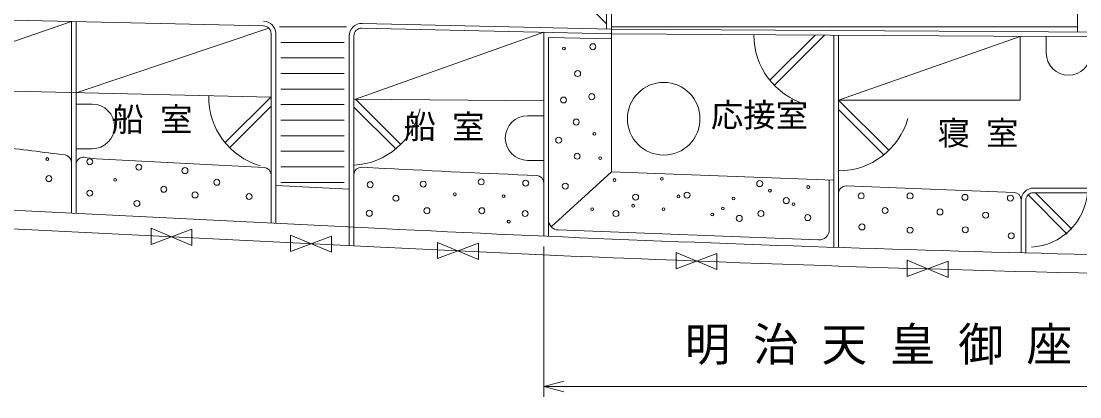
# Model space of a CAD drawing. Units: millimetres, scale not verified. Extents: x -51052 to 51048, y -29700 to 29700.
# Drawn here: x -30932 to -20720, y -10659 to -7039 of the extents above; entities that cross this region are included whole.
import ezdxf
from ezdxf.enums import TextEntityAlignment as Align

# ---------------------------------------------------------------- set-up
doc = ezdxf.new("R2010")
doc.units = ezdxf.units.MM
doc.header["$LTSCALE"] = 100
doc.linetypes.add('USER1', pattern=[50.8, 31.75, -6.35, 6.35, -6.35])
for name, color, linetype, lineweight in [('0-2_sunpou', 7, 'Continuous', 18), ('0-3_keijou', 7, 'Continuous', 18), ('0-5_text', 7, 'Continuous', 18), ('0-6_center', 7, 'USER1', 18), ('0-7_hachi', 7, 'Continuous', 18)]:
    doc.layers.add(name, color=color, linetype=linetype, lineweight=lineweight)
doc.styles.add('ＭＳ ゴシック', font='')
doc.styles.get('ＭＳ ゴシック').set_extended_font_data('MS Gothic')

msp = doc.modelspace()

# ---------------------------------------------------------------- linework, layer by layer
at = {"layer": '0-2_sunpou'}
for p, q in [((-25891.4, -9210.4), (-25891.4, -10659)), ((-25891.4, -10559), (-25698.3, -10507.2)), ((-25891.4, -10559), (-25698.3, -10610.7))]:
    msp.add_line(p, q, dxfattribs=at)
msp.add_lwpolyline([(-25891.4, -10559), (-18795.5, -10559), (-18988.7, -10507.2)], dxfattribs=at)
at = {"layer": '0-3_keijou'}
for p, q in [((-25286.3, -2872.2), (-25286.3, -7114)), ((-25236.3, -2871), (-25236.3, -8490.3)), ((-20741.1, -6103.4), (-20741.1, -7138.9)), ((-25286.3, -7063.6), (-25830.8, -6519.1)), ((-34444.7, -6950.8), (-28594.7, -7083.8)), ((-30446.4, -7041.7), (-30446.4, -8889.1)), ((-30401.4, -7042.7), (-30401.4, -8891.3)), ((-27644.7, -7105.4), (-25236.3, -7160.1)), ((-27643.7, -7060.4), (-25236.3, -7115.1)), ((-25891.4, -8596.9), (-25891.4, -7145.2)), ((-25236.7, -7115.1), (-18914.7, -7154.9)), ((-28521.4, -7158.8), (-28521.4, -8984.6)), ((-28476.4, -7158.8), (-28476.4, -8986.8)), ((-27766.4, -9202.3), (-27766.4, -7180.4)), ((-27721.4, -8517.1), (-27721.4, -7180.4)), ((-25846.4, -9112.4), (-25846.4, -7196.3)), ((-25846.4, -7196.3), (-25236.3, -7210.1)), ((-25236.3, -7160.1), (-18915, -7200.3)), ((-23273.6, -7173.2), (-23708.4, -7608)), ((-23181.7, -7173.2), (-23664.6, -7656.2)), ((-23091.4, -9217.7), (-23091.4, -7173.8)), ((-23046.4, -8697), (-23046.4, -7174.1)), ((-21044, -7189.5), (-21044, -7344.5)), ((-32366.4, -7683.3), (-28521.4, -7770.6)), ((-30401.4, -7838.5), (-30246.4, -7838.5)), ((-28521.4, -7766.8), (-28964.1, -8209.5)), ((-28521.4, -7858.7), (-28920.3, -8257.6)), ((-27721.4, -7789.6), (-25891.4, -7807.5)), ((-27706.8, -7789.8), (-27270.6, -8226)), ((-23046.4, -7799.1), (-22563.5, -8282)), ((-27721.4, -7867.1), (-27318.7, -8269.8)), ((-25891.4, -7950.2), (-26046.4, -7950.2)), ((-23046.4, -7891), (-22611.6, -8325.8)), ((-30401.4, -8268.5), (-30246.4, -8268.5)), ((-30205.1, -8364.9), (-28587.7, -8450.4)), ((-27426.3, -8458.2), (-27648, -8447.2)), ((-25891.4, -8380.2), (-26046.4, -8380.2)), ((-27721.4, -8517.1), (-27721.4, -9204.5)), ((-25818.5, -9020.4), (-25236.3, -8490.3)), ((-25236.3, -8490.3), (-23091.4, -8572.5)), ((-23136.4, -9047.3), (-23136.4, -8570.8)), ((-27766.4, -8656.6), (-28476.4, -8621.4)), ((-25891.4, -9110.4), (-25891.4, -8596.9)), ((-21353.8, -8689.2), (-22973.8, -8627.1)), ((-21166.4, -8646.8), (-19706.4, -8646.8)), ((-27455.1, -9037.5), (-33051.3, -8759.9)), ((-23046.4, -9219.2), (-23046.4, -8697)), ((-21286.4, -9271.1), (-21286.4, -8766.8)), ((-21241.4, -9272.3), (-21241.4, -8766.8)), ((-21218.2, -8712.5), (-20840.7, -9089.9)), ((-21166.4, -8691.8), (-19706.4, -8691.8)), ((-21146.9, -8691.8), (-20797, -9041.8)), ((-27464, -9217.3), (-33060.2, -8939.7)), ((-25750.3, -9051), (-23240.3, -9147.2))]:
    msp.add_line(p, q, dxfattribs=at)
msp.add_lwpolyline([(-23046.4, -7799.1), (-21296.4, -7799.1), (-21296.4, -7185.2)], dxfattribs=at)
for points in [[(-29678.2, -9190.6), (-29284.7, -9043.8), (-29284.7, -9199.8), (-29678.2, -9034.6)], [(-28332.4, -9257.4), (-27938.8, -9110.5), (-27938.8, -9266.5), (-28332.4, -9101.4)], [(-26914.9, -9326.6), (-26521.3, -9179.8), (-26521.3, -9335.8), (-26914.9, -9170.6)], [(-24615, -9424.2), (-24221.4, -9277.3), (-24221.4, -9433.3), (-24615, -9268.2)], [(-22384.7, -9499.5), (-21991.1, -9352.7), (-21991.1, -9508.7), (-22384.7, -9343.5)]]:
    msp.add_lwpolyline(points, close=True, dxfattribs=at)
for centre, radius in [((-25695.9, -7302.7), 13.6), ((-25417.1, -7285.1), 28.8), ((-25563.8, -7543.5), 28.8), ((-24733.7, -7979), 350), ((-25427.6, -7766.9), 28.8), ((-25700.1, -7798.3), 28.8), ((-25577.4, -8011.2), 28.8), ((-25746.7, -8185.7), 28.8), ((-25402.3, -8125.1), 13.6), ((-30679.3, -8367.5), 13.6), ((-30269.8, -8393.8), 28.8), ((-25568.5, -8340.4), 28.8), ((-25347.2, -8358.2), 13.6), ((-29796.9, -8445.3), 28.8), ((-29351.8, -8478.8), 28.8), ((-30664.4, -8555.9), 28.8), ((-30024.4, -8567.1), 13.6), ((-29043.9, -8591.6), 28.8), ((-26493.9, -8587.8), 28.8), ((-26064.5, -8599.9), 28.8), ((-25208, -8570.1), 13.6), ((-24751.7, -8558.2), 13.6), ((-23807.9, -8604.3), 28.8), ((-30269.8, -8696.1), 28.8), ((-29556, -8658.6), 28.8), ((-27564.8, -8615), 28.8), ((-27053.7, -8608.9), 28.8), ((-25683, -8628.7), 28.8), ((-23709, -8672), 13.6), ((-23339.1, -8637.6), 13.6), ((-29815.1, -8795.7), 28.8), ((-29254.2, -8713.4), 28.8), ((-28732.9, -8728.7), 28.8), ((-27316.8, -8744.9), 28.8), ((-26747.7, -8707.2), 13.6), ((-26278.2, -8725.5), 13.6), ((-25004.7, -8734.4), 28.8), ((-24591.3, -8727.1), 13.6), ((-24508.8, -8715.4), 28.8), ((-24060.6, -8747.8), 13.6), ((-23551.6, -8767.9), 28.8), ((-22828.4, -8722.7), 28.8), ((-22357.5, -8722.7), 28.8), ((-21827.9, -8736.5), 28.8), ((-21389.8, -8743.8), 28.8), ((-27573.8, -8890), 28.8), ((-27017.4, -8865.8), 28.8), ((-26487.9, -8865.8), 28.8), ((-26070.6, -8893), 28.8), ((-25423.8, -8850.6), 13.6), ((-25194.1, -8892.9), 28.8), ((-25028.6, -8816.9), 13.6), ((-24734.9, -8850.6), 13.6), ((-24163.9, -8844.2), 13.6), ((-23795.6, -8892.9), 28.8), ((-23481.6, -8802.9), 13.6), ((-22598.1, -8863.6), 28.8), ((-22068.5, -8877.3), 28.8), ((-21628.5, -8908.3), 28.8), ((-26228.6, -8970.5), 13.6), ((-24265, -8901.6), 13.6), ((-24004.8, -8939.1), 28.8), ((-23344.1, -8932.3), 28.8), ((-22821.6, -9021.6), 28.8), ((-22357.5, -9052.5), 28.8), ((-21824.4, -9049.1), 28.8), ((-21381, -9107.5), 28.8)]:
    msp.add_circle(centre, radius, dxfattribs=at)
for centre, radius, start, end in [((-28596.4, -7158.8), 120, 0, 88.69805), ((-28596.4, -7158.8), 75, 0, 88.69805), ((-27646.4, -7180.4), 120, 88.69805, 180), ((-27646.4, -7180.4), 75, 88.69805, 180), ((-23165.8, -7169.9), 698.8, 179.91114, 253.61373), ((-20829, -7344.5), 215, 180, 0), ((-28432.4, -7769.7), 690, 178.94609, 253.75112), ((-30246.4, -8053.5), 215, 270, 90), ((-27758.5, -7738.1), 690, 273.07577, 347.88081), ((-26046.4, -8165.2), 215, 90, 270), ((-23049.7, -7783.3), 698.8, 270.26722, 343.96981), ((-16704.5, 103755.6), 112930.4, 262.65119, 262.97923), ((-30516.4, -8397.5), 70, 360, 82.97923), ((-30331.4, -8420.1), 70, 83.07373, 180), ((-16704.5, 103755.6), 112930.4, 263.07373, 263.13398), ((-28591.4, -8520.3), 70, 360, 86.97213), ((-27651.4, -8517.1), 70, 87.15986, 180), ((-14402.7, 254058.9), 262840, 267.15986, 267.48021), ((-25961.4, -8596.9), 70, 0, 87.48021), ((-22976.4, -8697), 70, 87.80452, 180), ((-21166.4, -8766.8), 120, 90, 180), ((-21356.4, -8759.1), 70, 0, 87.80452), ((-21166.4, -8766.8), 75, 90, 180), ((-21217.8, -8643.2), 573.6, 273.0844, 355.14577), ((-25746.4, -8951.1), 100, 180, 267.80452), ((-14402.7, 254058.9), 263420, 267.15986, 269.37514), ((-23236.4, -9047.3), 100, 267.80452, 360), ((-14402.7, 254058.9), 263600, 267.15986, 270)]:
    msp.add_arc(centre, radius, start, end, dxfattribs=at)
at = {"layer": '0-6_center'}
for p, q in [((-32321.4, -7684.3), (-30446.4, -7041.7)), ((-30401.4, -7727.9), (-28542.8, -7106.4)), ((-27705.3, -7789.8), (-25891.4, -7145.2)), ((-23046.4, -7799.1), (-21296.4, -7185.2))]:
    msp.add_line(p, q, dxfattribs=at)
at = {"layer": '0-7_hachi'}
for p, q in [((-27792.3, -7093.1), (-28439.6, -7093.1)), ((-20741.1, -7093.1), (-25236.3, -7093.1)), ((-27816.4, -7243.1), (-28426.4, -7243.1)), ((-27816.4, -7393.1), (-28426.4, -7393.1)), ((-27816.4, -7543.1), (-28426.4, -7543.1)), ((-27816.4, -7693.1), (-28426.4, -7693.1)), ((-27816.4, -7843.1), (-28426.4, -7843.1)), ((-27816.4, -7993.1), (-28426.4, -7993.1)), ((-27816.4, -8143.1), (-28426.4, -8143.1)), ((-27816.4, -8293.1), (-28426.4, -8293.1)), ((-27816.4, -8443.1), (-28426.4, -8443.1)), ((-27816.4, -8593.1), (-28426.4, -8593.1))]:
    msp.add_line(p, q, dxfattribs=at)

# ---------------------------------------------------------------- texts
at = {"layer": '0-2_sunpou', "style": 'ＭＳ ゴシック'}
msp.add_text('明 治 天 皇 御 座 所', height=322.6, dxfattribs=at).set_placement((-24531, -10410.7), align=Align.BOTTOM_LEFT)
at = {"layer": '0-5_text', "style": 'ＭＳ ゴシック'}
for s, p in [('船 室', (-30060.5, -8169.2)), ('応接室', (-24278.4, -8127.1)), ('船 室', (-27242.3, -8239.1)), ('寝 室', (-22092.6, -8301.3))]:
    msp.add_text(s, height=229.1, dxfattribs=at).set_placement(p, align=Align.BOTTOM_LEFT)

doc.saveas('drawing.dxf')
